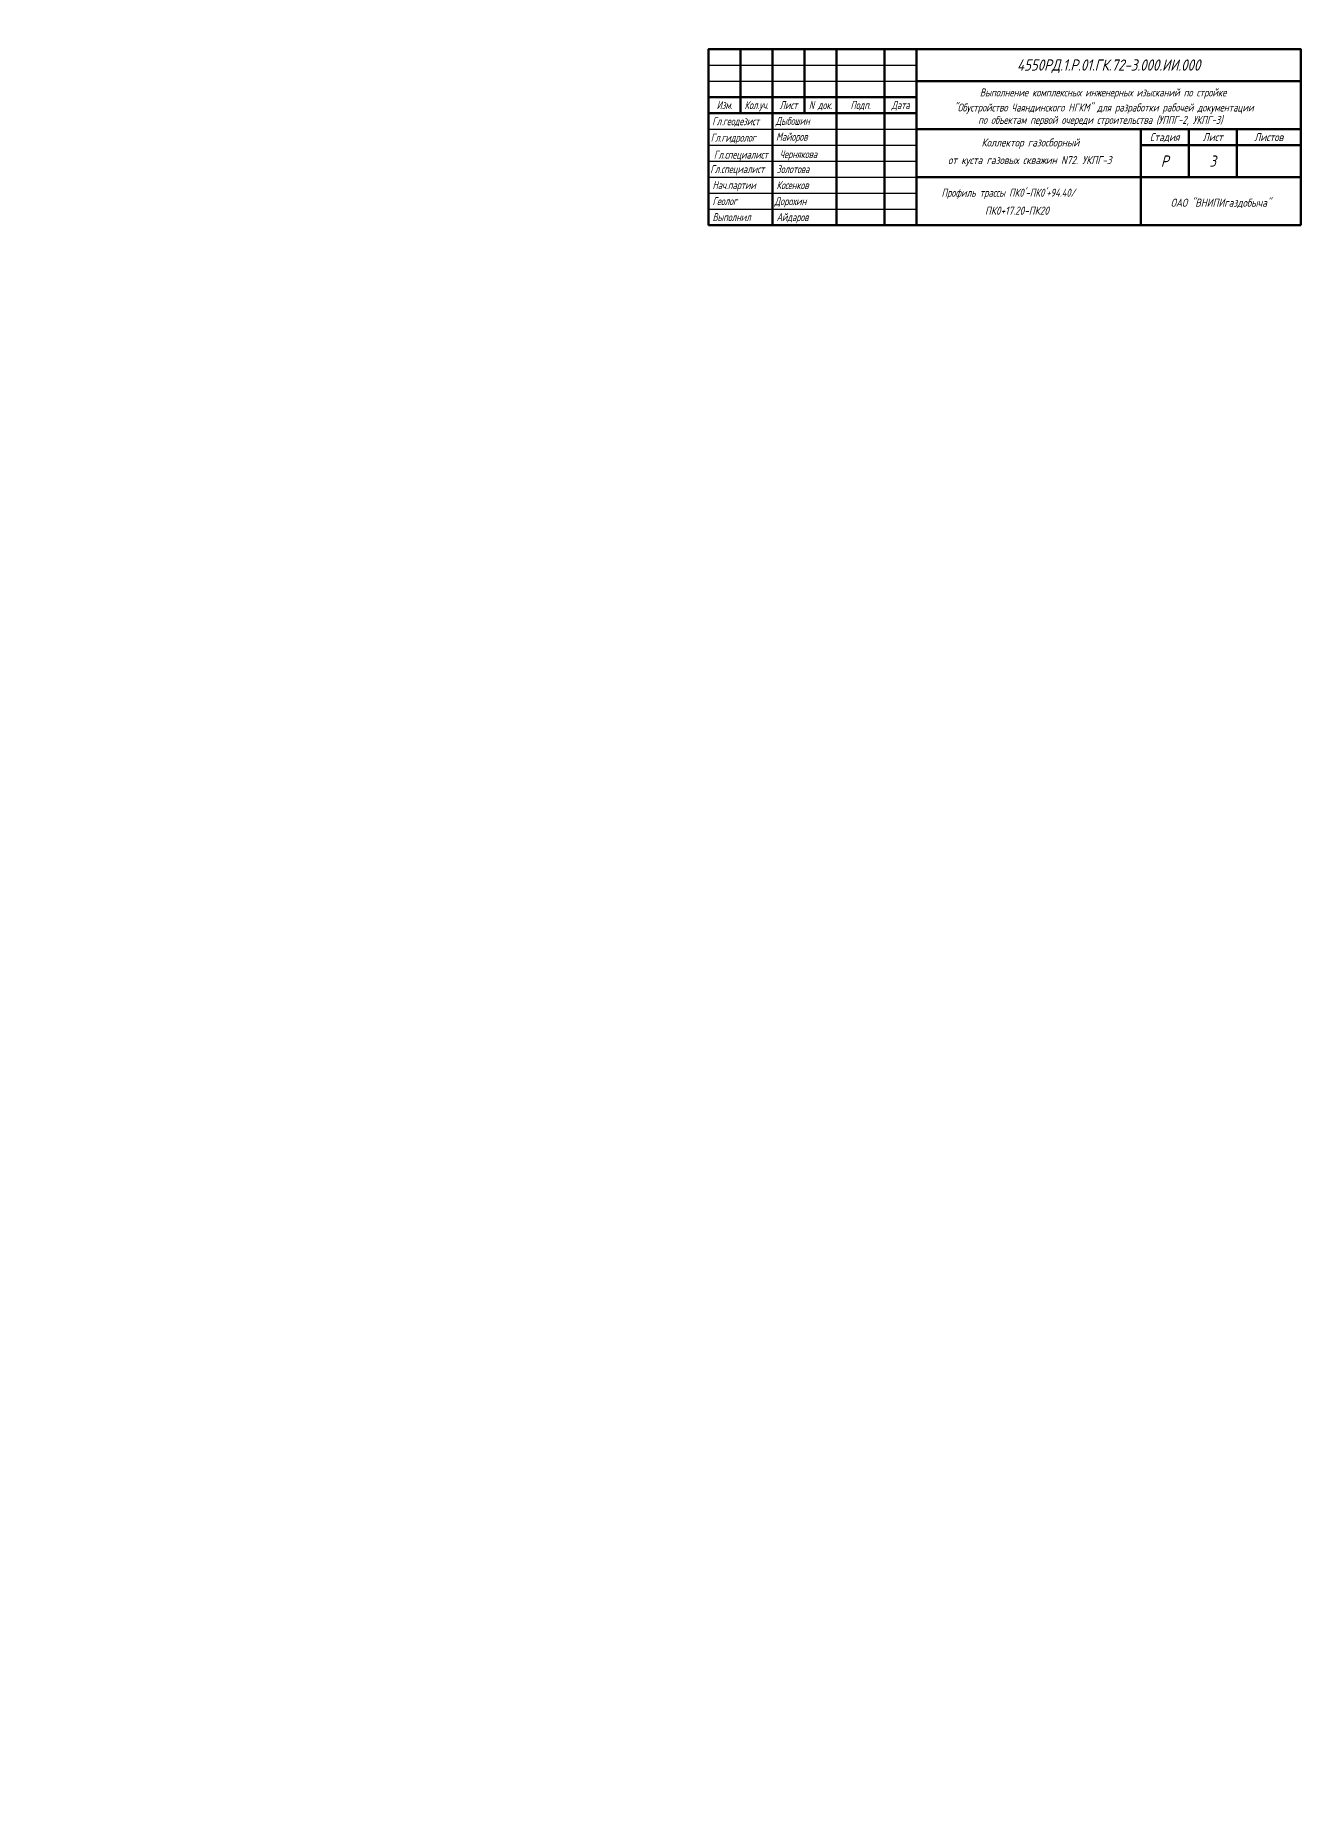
# Model space of a CAD drawing. Extents: x -1282 to 400, y 0 to 1149.
# Drawn here: x 0 to 395, y 0 to 551 of the extents above; entities that cross this region are included whole.
import ezdxf
from ezdxf import colors
from ezdxf.entities.mleader import LeaderData, LeaderLine
from ezdxf.enums import TextEntityAlignment as Align
from ezdxf.math import Vec2, Vec3

# ---------------------------------------------------------------- set-up
doc = ezdxf.new("R2010")
doc.units = 0
doc.layers.add('ИИ_ОФОРМЛЕНИЕ_025', color=7, linetype='Continuous', lineweight=25)
doc.layers.add('ТХ-Л', color=140, linetype='Continuous')
doc.styles.add('VNIPISIMPLEXCUR', font='simplex.shx', dxfattribs={"width": 0.8, "oblique": 15})

# ---------------------------------------------------------------- blocks, each defined once
blk = doc.blocks.new('ИИ01001')
at = {"color": 0, "linetype": 'Continuous', "lineweight": 50, "flags": 128}
blk.add_lwpolyline([(0, 0), (-185, 0), (-185, 55), (0, 55)], close=True, dxfattribs=at)
at = {"color": 0, "linetype": 'Continuous', "lineweight": 25, "flags": 128}
for points in [[(-185, 50), (-120, 50)], [(-185, 45), (-120, 45)], [(-185, 30), (-120, 30)], [(-185, 25), (-120, 25)], [(-185, 20), (-120, 20)], [(-185, 15), (-120, 15)], [(-185, 10), (-120, 10)], [(-185, 5), (-120, 5)]]:
    blk.add_lwpolyline(points, dxfattribs=at)
at = {"color": 0, "linetype": 'Continuous', "lineweight": 50, "flags": 128}
for points in [[(-175, 35), (-175, 55)], [(-165, 0), (-165, 55)], [(-155, 35), (-155, 55)], [(-145, 0), (-145, 55)], [(-130, 0), (-130, 55)], [(-120, 0), (-120, 55)], [(-120, 45), (0, 45)], [(-185, 40), (-120, 40)], [(-185, 35), (-120, 35)], [(-120, 30), (0, 30)], [(-50, 0), (-50, 30)], [(-35, 15), (-35, 30)], [(-20, 15), (-20, 30)], [(-50, 25), (0, 25)], [(-120, 15), (0, 15)]]:
    blk.add_lwpolyline(points, dxfattribs=at)
at = {"color": 0, "lineweight": 25, "style": 'VNIPISIMPLEXCUR', "oblique": 15}
for s, width, p in [('Изм.', 0.7, (-180, 36.25)), ('Кол.уч.', 0.7, (-170, 36.25)), ('Лист', 0.7, (-160, 36.25)), ('N док.', 0.7, (-150, 36.25)), ('Подп.', 0.7, (-137.5, 36.25)), ('Дата', 0.7, (-125, 36.25)), ('Стадия', 0.8, (-42.5, 26.25)), ('Лист', 0.8, (-27.5, 26.25)), ('Листов', 0.8, (-10, 26.25)), ('ОАО "ВНИПИгаздобыча"', 0.8, (-25, 5.75))]:
    blk.add_text(s, height=2.5, dxfattribs=dict(at, width=width)).set_placement(p, align=Align.CENTER)
at = {"color": 0, "lineweight": 25, "style": 'VNIPISIMPLEXCUR', "oblique": 15, "flags": 8}
for tag, width, p in [('А14_3', 0.7, (-180, 51.25)), ('А16_3', 0.7, (-160, 51.25)), ('А18_3', 0.7, (-137.5, 51.25)), ('А19_3', 0.5, (-125, 51.25)), ('А14_2', 0.7, (-180, 46.25)), ('А16_2', 0.7, (-160, 46.25)), ('А18_2', 0.7, (-137.5, 46.25)), ('А19_2', 0.5, (-125, 46.25)), ('А14_1', 0.7, (-180, 41.25)), ('А16_1', 0.7, (-160, 41.25)), ('А18_1', 0.7, (-137.5, 41.25)), ('А19_1', 0.5, (-125, 41.25)), ('А2_2', 0.8, (-60, 36.25)), ('А2_1', 0.8, (-60, 41.25)), ('А2_3', 0.8, (-60, 31.25)), ('А3_1', 0.8, (-85, 26.25)), ('А3_2', 0.8, (-85, 21.25)), ('А3_3', 0.8, (-85, 16.25)), ('А4_1', 0.8, (-85, 11.25)), ('А4_2', 0.8, (-85, 6.25)), ('А4_3', 0.8, (-85, 1.25))]:
    blk.add_attdef(tag, text='', height=2.5, dxfattribs=dict(at, width=width)).set_placement(p, align=Align.CENTER)
at = {"color": 0, "lineweight": 35, "style": 'VNIPISIMPLEXCUR', "oblique": 15, "width": 0.8, "flags": 8}
for tag, p in [('А1', (-60, 48.25)), ('А6', (-42.5, 18.25)), ('А7', (-27.5, 18.25)), ('А8', (-10, 18.25))]:
    blk.add_attdef(tag, text='', height=3.5, dxfattribs=at).set_placement(p, align=Align.CENTER)
at = {"color": 0, "lineweight": 25, "style": 'VNIPISIMPLEXCUR', "oblique": 15, "width": 0.7, "flags": 8}
for tag, p in [('А10_7', (-183.75, 31.25)), ('А11_7', (-163.75, 31.25)), ('А10_6', (-183.75, 26.25)), ('А11_6', (-163.75, 26.25)), ('А10_5', (-183.75, 21.25)), ('А11_5', (-163.75, 21.25)), ('А10_4', (-183.75, 16.25)), ('А11_4', (-163.75, 16.25)), ('А10_3', (-183.75, 11.25)), ('А11_3', (-163.75, 11.25)), ('А10_2', (-183.75, 6.25)), ('А11_2', (-163.75, 6.25)), ('А10_1', (-183.75, 1.25)), ('А11_1', (-163.75, 1.25))]:
    blk.add_attdef(tag, p, '', height=2.5, dxfattribs=at)

msp = doc.modelspace()

# ---------------------------------------------------------------- block references
at = {"layer": 'ИИ_ОФОРМЛЕНИЕ_025'}
ref = msp.add_blockref('ИИ01001', (395.314, 491.211), dxfattribs=at)
ref.add_attrib('А1', '4550РД.1.Р.01.ГК.72-3.000.ИИ.000', dxfattribs={"layer": '0', "color": 0, "linetype": 'Continuous', "lineweight": 35, "height": 3.5, "style": 'VNIPISIMPLEXCUR', "oblique": 15, "width": 0.8, "flags": 8}).set_placement((335.314, 539.461), align=Align.CENTER)
ref.add_attrib('А2_1', 'Выполнение комплексных инженерных изысканий по стройке', dxfattribs={"layer": '0', "color": 0, "linetype": 'Continuous', "lineweight": 25, "height": 2.5, "style": 'VNIPISIMPLEXCUR', "oblique": 15, "width": 0.75, "flags": 8}).set_placement((333.568, 531.393), align=Align.CENTER)
ref.add_attrib('А2_2', ' "Обустройство Чаяндинского НГКМ" для разработки рабочей документации  ', dxfattribs={"layer": '0', "color": 0, "linetype": 'Continuous', "lineweight": 25, "height": 2.5, "style": 'VNIPISIMPLEXCUR', "oblique": 15, "width": 0.75, "flags": 8}).set_placement((334.418, 526.69), align=Align.CENTER)
ref.add_attrib('А2_3', 'по объектам первой очереди строительства (УППГ-2, УКПГ-3)', dxfattribs={"layer": '0', "color": 0, "linetype": 'Continuous', "lineweight": 25, "height": 2.5, "style": 'VNIPISIMPLEXCUR', "oblique": 15, "width": 0.75, "flags": 8}).set_placement((332.714, 522.824), align=Align.CENTER)
ref.add_attrib('А3_1', 'Коллектор газосборный', dxfattribs={"layer": '0', "color": 0, "linetype": 'Continuous', "lineweight": 25, "height": 2.5, "style": 'VNIPISIMPLEXCUR', "oblique": 15, "width": 0.8, "flags": 8}).set_placement((310.858, 515.759), align=Align.CENTER)
ref.add_attrib('А3_2', 'от куста газовых скважин N72. УКПГ-3', dxfattribs={"layer": '0', "color": 0, "linetype": 'Continuous', "lineweight": 25, "height": 2.5, "style": 'VNIPISIMPLEXCUR', "oblique": 15, "width": 0.8, "flags": 8}).set_placement((310.664, 510.273), align=Align.CENTER)
ref.add_attrib('А4_2', "Профиль трассы ПК0'-ПК0'+94.40/", (283.096, 500.081), dxfattribs={"layer": '0', "color": 0, "linetype": 'Continuous', "lineweight": 25, "height": 2.5, "style": 'VNIPISIMPLEXCUR', "oblique": 15, "width": 0.75, "flags": 8})
ref.add_attrib('А4_3', 'ПК0+17.20-ПК20', (296.673, 494.468), dxfattribs={"layer": '0', "color": 0, "linetype": 'Continuous', "lineweight": 25, "height": 2.5, "style": 'VNIPISIMPLEXCUR', "oblique": 15, "width": 0.8, "flags": 8})
ref.add_attrib('А6', 'Р', dxfattribs={"layer": '0', "color": 0, "linetype": 'Continuous', "lineweight": 35, "height": 3.5, "style": 'VNIPISIMPLEXCUR', "oblique": 15, "width": 0.8, "flags": 8}).set_placement((352.814, 509.461), align=Align.CENTER)
ref.add_attrib('А7', '3', dxfattribs={"layer": '0', "color": 0, "linetype": 'Continuous', "lineweight": 35, "height": 3.5, "style": 'VNIPISIMPLEXCUR', "oblique": 15, "width": 0.8, "flags": 8}).set_placement((367.814, 509.461), align=Align.CENTER)
ref.add_attrib('А10_1', 'Выполнил', (211.564, 492.461), dxfattribs={"layer": '0', "color": 0, "linetype": 'Continuous', "lineweight": 25, "height": 2.5, "style": 'VNIPISIMPLEXCUR', "oblique": 15, "width": 0.7, "flags": 8})
ref.add_attrib('А11_1', 'Айдаров', (231.564, 492.461), dxfattribs={"layer": '0', "color": 0, "linetype": 'Continuous', "lineweight": 25, "height": 2.5, "style": 'VNIPISIMPLEXCUR', "oblique": 15, "width": 0.7, "flags": 8})
ref.add_attrib('А10_2', 'Геолог', (211.564, 497.461), dxfattribs={"layer": '0', "color": 0, "linetype": 'Continuous', "lineweight": 25, "height": 2.5, "style": 'VNIPISIMPLEXCUR', "oblique": 15, "width": 0.7, "flags": 8})
ref.add_attrib('А11_2', 'Дорохин', (230.906, 497.436), dxfattribs={"layer": '0', "color": 0, "linetype": 'Continuous', "lineweight": 25, "height": 2.5, "style": 'VNIPISIMPLEXCUR', "oblique": 15, "width": 0.75, "flags": 8})
ref.add_attrib('А10_3', 'Нач.партии', (211.564, 502.461), dxfattribs={"layer": '0', "color": 0, "linetype": 'Continuous', "lineweight": 25, "height": 2.5, "style": 'VNIPISIMPLEXCUR', "oblique": 15, "width": 0.7, "flags": 8})
ref.add_attrib('А11_3', 'Косенков', (231.564, 502.461), dxfattribs={"layer": '0', "color": 0, "linetype": 'Continuous', "lineweight": 25, "height": 2.5, "style": 'VNIPISIMPLEXCUR', "oblique": 15, "width": 0.7, "flags": 8})
ref.add_attrib('А10_4', 'Гл.специалист', (210.857, 507.461), dxfattribs={"layer": '0', "color": 0, "linetype": 'Continuous', "lineweight": 25, "height": 2.5, "style": 'VNIPISIMPLEXCUR', "oblique": 15, "width": 0.65, "flags": 8})
ref.add_attrib('А11_4', 'Золотова ', (231.564, 507.461), dxfattribs={"layer": '0', "color": 0, "linetype": 'Continuous', "lineweight": 25, "height": 2.5, "style": 'VNIPISIMPLEXCUR', "oblique": 15, "width": 0.7, "flags": 8})
ref.add_attrib('А10_5', 'Гл.специалист', dxfattribs={"layer": '0', "color": 0, "linetype": 'Continuous', "lineweight": 25, "height": 2.5, "style": 'VNIPISIMPLEXCUR', "oblique": 15, "width": 0.65, "flags": 8}).set_placement((220.425, 511.982), align=Align.CENTER)
ref.add_attrib('А11_5', 'Чернякова', dxfattribs={"layer": '0', "color": 0, "linetype": 'Continuous', "lineweight": 25, "height": 2.5, "style": 'VNIPISIMPLEXCUR', "oblique": 15, "width": 0.7, "flags": 8}).set_placement((238.393, 512.126), align=Align.CENTER)
ref.add_attrib('А10_6', 'Гл.гидролог', (211.008, 517.283), dxfattribs={"layer": '0', "color": 0, "linetype": 'Continuous', "lineweight": 25, "height": 2.5, "style": 'VNIPISIMPLEXCUR', "oblique": 15, "width": 0.7, "flags": 8})
ref.add_attrib('А11_6', 'Майоров', (231.404, 517.572), dxfattribs={"layer": '0', "color": 0, "linetype": 'Continuous', "lineweight": 25, "height": 2.5, "style": 'VNIPISIMPLEXCUR', "oblique": 15, "width": 0.7, "flags": 8})
ref.add_attrib('А10_7', 'Гл.геодезист', (211.461, 522.401), dxfattribs={"layer": '0', "color": 0, "linetype": 'Continuous', "lineweight": 25, "height": 2.5, "style": 'VNIPISIMPLEXCUR', "oblique": 15, "width": 0.7, "flags": 8})
ref.add_attrib('А11_7', 'Дыбошин', (231.307, 522.514), dxfattribs={"layer": '0', "color": 0, "linetype": 'Continuous', "lineweight": 25, "height": 2.5, "style": 'VNIPISIMPLEXCUR', "oblique": 15, "width": 0.7, "flags": 8})

# ---------------------------------------------------------------- leaders
at = {"layer": 'ТХ-Л', "ltscale": 100}
ml = msp.add_multileader_mtext('Standard', dxfattribs=at)
ml.set_content('1\\P', color=256, style='VNIPISIMPLEXCUR')
ml.set_leader_properties()
ml.build(insert=Vec2(0, 0))
ml.multileader.update_dxf_attribs({"leader_type": 0, "has_dogleg": 0, "text_left_attachment_type": 0, "text_right_attachment_type": 0, "dogleg_length": 0.36})
ctx = ml.context
ctx.base_point, ctx.char_height, ctx.plane_origin = Vec3(264.247, 1124.277), 3.5, Vec3(-1300.778, 535.841)
ctx.left_attachment, ctx.right_attachment = 0, 0
notes = []
notes.append((ctx, [(0, (0, 0, 0), (0, 0), (1, 0), 1, [])]))
ctx.mtext.insert, ctx.mtext.flow_direction = Vec3(266.247, 1124.277), 5
for ctx, leaders in notes:
    for number, flags, end, landing, length, lines in leaders:
        leader = LeaderData()
        leader.index, (leader.has_last_leader_line, leader.has_dogleg_vector, leader.attachment_direction) = number, flags
        leader.last_leader_point, leader.dogleg_vector, leader.dogleg_length = Vec3(end), Vec3(landing), length
        for number, points, colour, breaks in lines:
            line = LeaderLine()
            line.index, line.vertices, line.color, line.breaks = number, Vec3.list(points), colors.encode_raw_color(colour), breaks
            leader.lines.append(line)
        ctx.leaders.append(leader)

doc.saveas('drawing.dxf')
